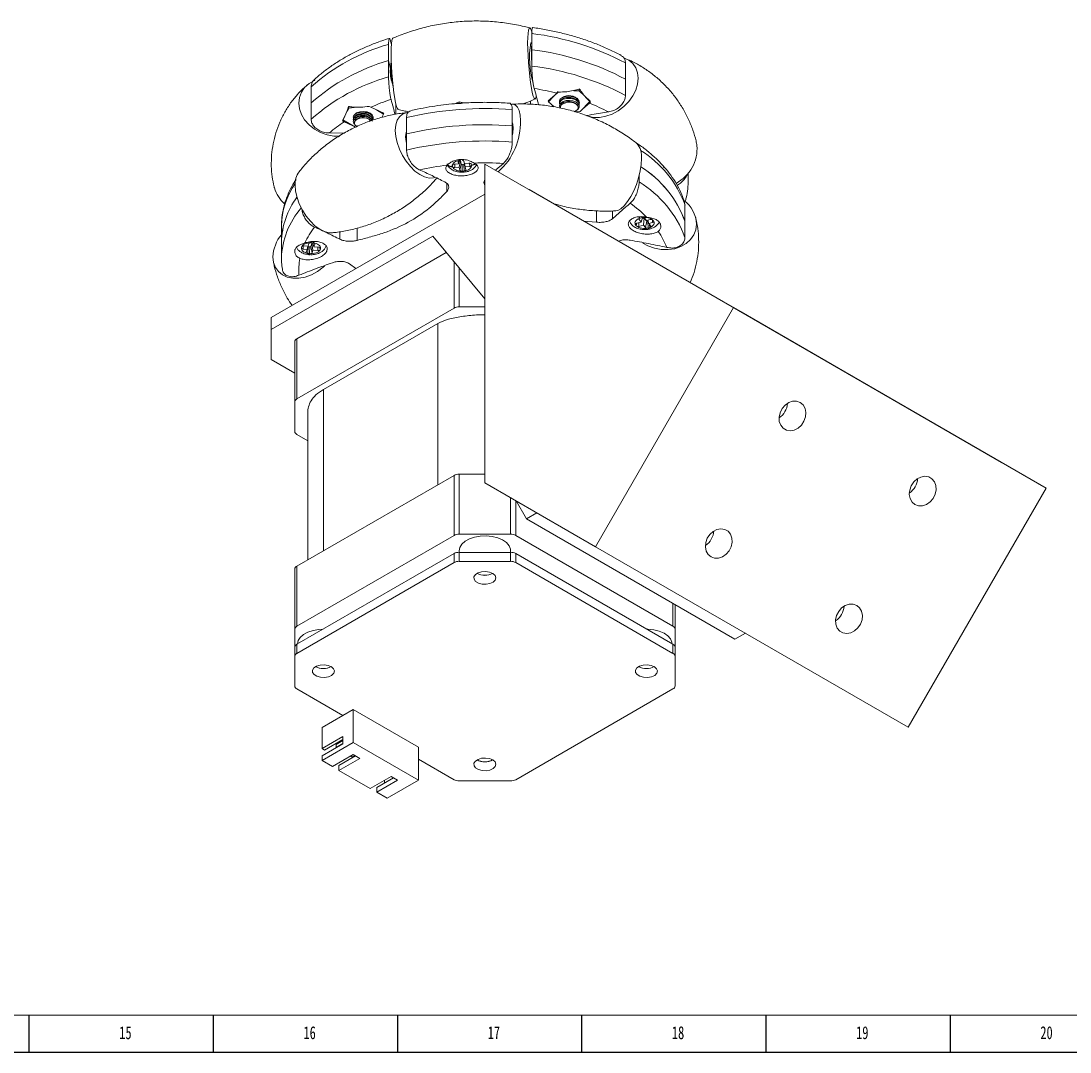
# Model space of a CAD drawing. Header units: millimetres. Extents: x 0 to 1189, y 0 to 841.
# Drawn here: x 699.7 to 984.5, y 0 to 279.9 of the extents above; entities that cross this region are included whole.
import ezdxf

# ---------------------------------------------------------------- set-up
doc = ezdxf.new("R2010")
doc.units = ezdxf.units.MM
doc.layers.add('10', color=7, linetype='Continuous')
doc.layers.add('5', color=7, linetype='Continuous')
doc.styles.add('SLDTEXTSTYLE5', font='TXT', dxfattribs={"width": 0.7})

msp = doc.modelspace()

# ---------------------------------------------------------------- linework, layer by layer
at = {"color": 7, "linetype": 'Continuous', "lineweight": 15}
for p, q in [((838.38, 276.48), (838.38, 272.07)), ((799.51, 269.13), (799.51, 273.54)), ((800.26, 273.37), (800.17, 273.87)), ((838.38, 273.96), (838.1, 273.94)), ((838.38, 272.07), (838.38, 267.66)), ((799.51, 269.13), (799.51, 264.72)), ((800.02, 266.9), (799.51, 269.13)), ((863.81, 264.08), (863.81, 268.49)), ((778.5, 262.05), (778.5, 257.64)), ((863.81, 264.08), (863.81, 259.67)), ((845.27, 260.3), (842.81, 258.24)), ((842.92, 257.97), (845.52, 260.73)), ((845.57, 260.57), (845.27, 260.3)), ((849.83, 260.9), (851.28, 260.92)), ((851.28, 260.92), (851.28, 261.29)), ((851.28, 260.92), (854.24, 258.14)), ((778.5, 257.64), (778.5, 253.23)), ((788.74, 256.2), (788.74, 256.56)), ((788.74, 256.2), (790.15, 256.39)), ((794.7, 256.48), (794.27, 256.7)), ((798.24, 254.88), (794.7, 256.48)), ((818.68, 257.9), (817.66, 257.44)), ((818.24, 257.49), (818.67, 257.52)), ((818.67, 257.52), (819.2, 257.51)), ((818.68, 257.9), (818.68, 257.52)), ((819.85, 257.62), (818.68, 257.9)), ((842.81, 258.24), (842.92, 258.14)), ((842.92, 257.97), (842.92, 258.34)), ((844.41, 256.57), (842.92, 257.97)), ((846.18, 256.75), (846.18, 256.42)), ((850.67, 258.9), (850.84, 258.62)), ((854.24, 258.14), (851.53, 255.27)), ((852.27, 256.05), (854.05, 257.54)), ((854.05, 257.54), (854.35, 257.81)), ((787.13, 253.07), (787.72, 254.23)), ((788.32, 255.4), (788.74, 256.2)), ((795.03, 254.12), (795.03, 254.41)), ((796.19, 255.77), (798.13, 254.59)), ((798.13, 254.59), (797.67, 253.68)), ((798.13, 254.59), (798.13, 254.93)), ((798.13, 254.68), (798.24, 254.88)), ((804.38, 249.24), (804.38, 253.65)), ((833.08, 251.41), (833.08, 255.82)), ((851.53, 255.27), (850.05, 255.25)), ((850.95, 255.82), (850.69, 255.76)), ((787.01, 252.73), (787.44, 252.51)), ((790.49, 251.02), (787.13, 253.07)), ((787.44, 252.51), (789.78, 251.45)), ((790.23, 252.41), (790.23, 252.2)), ((794.59, 253.41), (794.37, 253.15)), ((794.37, 253.15), (794.8, 252.79)), ((833.08, 247), (833.08, 251.41)), ((783.46, 249.48), (787.51, 249.45)), ((804.38, 249.24), (804.38, 244.83)), ((866.72, 246.69), (866.96, 246.59)), ((818.5, 241.09), (818.77, 242.07)), ((818.84, 242.08), (818.64, 242.04)), ((818.71, 240.17), (819.01, 242.04)), ((819.01, 242.04), (818.75, 242.02)), ((819.24, 241.04), (819.01, 242.04)), ((816.79, 240.63), (816.85, 240.38)), ((816.85, 240.38), (816.85, 240.36)), ((818.5, 241.09), (817.27, 241)), ((817.48, 240.08), (818.71, 240.17)), ((818.36, 241.72), (818.5, 241.09)), ((818.71, 240.17), (818.89, 239.38)), ((818.89, 239.38), (819.24, 241.04)), ((819.47, 240.94), (819.94, 240.98)), ((819.47, 240.94), (819.51, 239.11)), ((820.09, 241.21), (819.94, 241.84)), ((819.99, 239.14), (819.94, 240.98)), ((821.32, 241.3), (820.09, 241.21)), ((820.29, 240.29), (820.09, 241.21)), ((820.29, 240.29), (821.52, 240.39)), ((820.47, 239.5), (820.29, 240.29)), ((822, 240.77), (821.94, 241.02)), ((825.64, 241.05), (893.12, 202.09)), ((825.64, 154.5), (825.64, 241.05)), ((910.5, 192.07), (825.64, 241.05)), ((830.67, 241.22), (828.6, 239.46)), ((874.09, 240.49), (874.09, 240.13)), ((819.3, 239.11), (819.51, 239.11)), ((819.51, 239.11), (819.99, 239.14)), ((819.99, 239.14), (820.19, 239.18)), ((903.42, 196.15), (832.71, 236.97)), ((867.52, 237.99), (867.52, 236.18)), ((880.84, 236.65), (880.84, 238.61)), ((908.42, 193.26), (837.71, 234.09)), ((837.71, 234.09), (895.19, 200.89)), ((825.64, 232.89), (767.66, 199.42)), ((879.96, 229.91), (879.8, 230.73)), ((879.96, 225.5), (879.96, 229.91)), ((852.46, 225.57), (855.97, 225.24)), ((868.04, 225.3), (866.8, 224.96)), ((867.51, 225.95), (868.04, 225.3)), ((867.8, 226.38), (867.77, 226.38)), ((868.21, 226.5), (867.8, 226.38)), ((868.04, 225.3), (868.42, 226.52)), ((868.9, 226.37), (868.32, 226.21)), ((868.73, 224.47), (868.9, 226.37)), ((869.58, 225.54), (868.9, 226.37)), ((869.49, 225.7), (868.95, 226.34)), ((869.26, 223.82), (869.58, 225.54)), ((870.48, 225.97), (869.49, 225.7)), ((869.86, 225.48), (870, 225.52)), ((870.01, 223.67), (869.86, 225.48)), ((870.17, 224.86), (869.92, 225.81)), ((870.17, 224.86), (871.17, 225.14)), ((871.23, 225.82), (871.1, 225.92)), ((871.44, 225.57), (871.23, 225.82)), ((871.49, 225.45), (871.44, 225.57)), ((879.96, 221.09), (879.96, 225.5)), ((770.44, 224.24), (770.44, 219.83)), ((866.48, 224.65), (866.53, 224.53)), ((866.53, 224.53), (866.74, 224.28)), ((866.74, 224.28), (866.86, 224.18)), ((867.48, 224.12), (868.73, 224.47)), ((868.73, 224.47), (869.26, 223.82)), ((870.04, 223.67), (870.44, 223.79)), ((870.71, 224.22), (870.17, 224.86)), ((870.28, 223.39), (870.39, 223.42)), ((870.39, 223.42), (870.43, 223.43)), ((811.5, 221.46), (767.66, 196.15)), ((770.44, 219.83), (770.44, 215.42)), ((777.9, 219.46), (777.68, 218.76)), ((778.68, 219.55), (778.38, 218.65)), ((779, 219.68), (778.56, 219.72)), ((778.99, 219.52), (778.68, 219.55)), ((778.96, 217.68), (778.68, 219.55)), ((779.25, 218.59), (778.95, 219.68)), ((779.25, 218.59), (779.48, 219.3)), ((825.64, 204.5), (811.5, 221.46)), ((774.61, 193.63), (815.18, 217.05)), ((775.94, 218.62), (775.85, 218.35)), ((775.85, 218.35), (775.85, 218.22)), ((776.02, 218.73), (775.94, 218.62)), ((776.3, 217.97), (777.38, 217.85)), ((777.68, 218.76), (776.59, 218.88)), ((777.38, 217.85), (777.16, 217.15)), ((777.38, 217.85), (777.59, 218.77)), ((777.61, 216.77), (777.67, 218.61)), ((777.61, 216.77), (778.05, 216.72)), ((777.67, 218.61), (778.14, 218.55)), ((777.9, 216.44), (777.94, 216.43)), ((777.94, 216.43), (778.06, 216.43)), ((778.05, 216.72), (778.08, 216.72)), ((778.07, 216.45), (778.45, 216.41)), ((778.08, 216.72), (778.14, 218.55)), ((778.38, 218.65), (778.73, 216.98)), ((778.73, 216.98), (778.96, 217.68)), ((778.96, 217.68), (780.31, 217.54)), ((780.61, 218.45), (779.25, 218.59)), ((780.89, 217.68), (780.97, 217.8)), ((780.97, 217.8), (781.06, 218.07)), ((781.06, 218.07), (781.05, 218.19)), ((790.59, 212.66), (788.94, 213.92)), ((818.69, 202.27), (825.64, 202.27)), ((767.66, 199.42), (767.66, 196.15)), ((774.61, 177.3), (817.28, 201.93)), ((893.12, 202.09), (855.64, 137.18)), ((977.97, 153.1), (893.12, 202.09)), ((965.9, 160.07), (895.19, 200.89)), ((781.8, 179.82), (812.92, 197.78)), ((767.66, 196.15), (767.66, 187.99)), ((774.61, 193.63), (774.61, 177.3)), ((774.02, 176.48), (774.02, 192.82)), ((908.42, 193.26), (965.9, 160.07)), ((908.42, 193.26), (908.42, 193.25)), ((910.5, 192.07), (977.97, 153.1)), ((767.66, 187.99), (774.02, 184.31)), ((774.02, 168.46), (774.02, 176.48)), ((777.6, 173.44), (777.6, 133.63)), ((777.6, 165.92), (774.61, 167.64)), ((818.69, 156.87), (818.69, 140.54)), ((818.69, 156.87), (825.64, 156.87)), ((774.61, 131.9), (817.28, 156.53)), ((817.28, 140.2), (817.28, 156.53)), ((855.64, 137.18), (825.64, 154.5)), ((977.97, 153.1), (940.5, 88.19)), ((836.96, 144.7), (834.13, 149.6)), ((839.78, 146.34), (836.96, 144.7)), ((836.96, 144.7), (893.53, 112.05)), ((774.61, 115.57), (817.28, 140.2)), ((818.69, 140.54), (832.59, 140.54)), ((834.01, 140.2), (876.68, 115.57)), ((940.5, 88.19), (855.64, 137.18)), ((817.28, 135.3), (774.61, 110.67)), ((817.28, 132.85), (817.28, 135.3)), ((818.64, 136.05), (818.64, 135.64)), ((818.69, 133.19), (818.69, 135.64)), ((832.59, 135.64), (818.69, 135.64)), ((832.59, 133.19), (832.59, 135.64)), ((832.64, 135.64), (832.64, 136.05)), ((834.01, 132.85), (834.01, 135.3)), ((876.68, 110.67), (834.01, 135.3)), ((774.02, 114.75), (774.02, 131.09)), ((817.28, 132.85), (774.61, 108.22)), ((774.61, 131.9), (774.61, 115.57)), ((832.59, 133.19), (818.69, 133.19)), ((876.68, 108.22), (834.01, 132.85)), ((877.26, 121.44), (877.26, 114.75)), ((774.02, 109.86), (774.02, 114.75)), ((877.26, 114.75), (877.26, 109.86)), ((893.53, 112.05), (896.35, 113.68)), ((774.02, 107.41), (774.02, 109.86)), ((774.61, 108.22), (774.61, 110.67)), ((876.68, 108.22), (876.68, 110.67)), ((877.26, 107.41), (877.26, 109.86)), ((774.02, 107.41), (774.02, 99.38)), ((877.26, 99.38), (877.26, 107.41)), ((774.61, 98.57), (787.11, 91.35)), ((834.01, 73.93), (876.68, 98.57)), ((781.45, 88.09), (787.11, 91.35)), ((789.93, 92.98), (787.11, 91.35)), ((789.93, 92.98), (807.61, 82.78)), ((789.93, 84), (789.93, 92.98)), ((781.45, 82.37), (781.45, 88.09)), ((781.45, 82.37), (787.11, 85.64)), ((787.11, 83.68), (787.11, 85.64)), ((789.93, 84), (781.45, 79.1)), ((781.45, 80.41), (787.11, 83.68)), ((782.16, 81.96), (787.11, 84.82)), ((785.24, 83.45), (787.11, 84.53)), ((785.24, 82.63), (787.11, 83.71)), ((785.24, 82.63), (785.24, 83.45)), ((785.27, 82.62), (785.24, 82.63)), ((786.65, 84.27), (786.4, 84.41)), ((807.61, 73.8), (789.93, 84)), ((807.61, 82.78), (807.61, 73.8)), ((781.45, 82.37), (782.16, 81.96)), ((781.45, 79.1), (781.45, 80.41)), ((784.28, 77.47), (789.93, 80.74)), ((786.05, 77.76), (790.57, 80.37)), ((789.65, 80.08), (789.23, 80.33)), ((789.65, 80.08), (790.36, 80.49)), ((791.7, 79.72), (789.93, 80.74)), ((784.28, 77.47), (781.45, 79.1)), ((786.05, 76.45), (791.7, 79.72)), ((786.05, 76.45), (786.05, 77.76)), ((807.61, 79.51), (817.28, 73.93)), ((794.53, 71.55), (786.05, 76.45)), ((794.53, 71.55), (800.19, 74.82)), ((796.3, 71.84), (800.82, 74.45)), ((801.95, 73.8), (800.19, 74.82)), ((796.3, 70.53), (801.95, 73.8)), ((796.3, 71.84), (796.3, 70.53)), ((798.42, 73.06), (798.42, 73.8)), ((807.61, 73.8), (799.13, 68.9)), ((818.69, 73.59), (832.59, 73.59)), ((799.13, 68.9), (796.3, 70.53))]:
    msp.add_line(p, q, dxfattribs=at)
at = {"color": 8, "linetype": 'Continuous', "lineweight": 15}
for p, q in [((801.47, 257.46), (801.47, 254.54)), ((838.02, 258.17), (838.02, 257.28)), ((804.79, 255.29), (804.79, 255.02)), ((816.79, 240.63), (816.82, 240.77)), ((816.85, 240.36), (816.97, 240.92)), ((817.46, 241.01), (817.48, 240.08)), ((818.39, 241.88), (818.36, 241.72)), ((821.52, 240.39), (821.5, 241.3)), ((815.33, 233.63), (815.33, 235.79)), ((855.97, 225.24), (855.97, 228.35)), ((860.3, 226.21), (860.3, 228.31)), ((866.74, 224.28), (866.87, 224.98)), ((867.4, 225.12), (867.48, 224.12)), ((867.57, 226.28), (867.51, 225.95)), ((867.58, 226.71), (867.8, 226.38)), ((871.17, 225.14), (871.11, 225.91)), ((786.31, 220.62), (786.31, 222.67)), ((791.01, 220.33), (791.01, 223.67)), ((866.59, 224.86), (866.53, 224.53)), ((870.37, 224.62), (870.44, 223.79)), ((779, 219.68), (779.1, 220.03)), ((779.48, 219.3), (779.44, 219.49)), ((776.33, 218.87), (776.3, 217.97)), ((780.31, 217.54), (780.35, 218.47)), ((780.85, 218.38), (780.97, 217.8)), ((781.06, 218.07), (781.02, 218.26)), ((817.28, 201.93), (817.28, 214.53)), ((818.69, 212.83), (818.69, 202.27)), ((812.92, 197.78), (812.92, 154.01)), ((781.8, 179.82), (781.8, 136.05)), ((832.59, 140.54), (832.59, 150.49)), ((834.01, 149.67), (834.01, 140.2)), ((876.68, 115.57), (876.68, 121.77))]:
    msp.add_line(p, q, dxfattribs=at)
at = {"color": 7, "linetype": 'Continuous', "lineweight": 15, "flags": 128}
for points in [[(839.59, 259.45), (839.57, 259.33), (839.41, 258.82), (839.22, 258.68), (839, 258.91), (838.76, 259.5), (838.52, 260.43), (838.27, 261.67), (838.04, 263.16), (837.82, 264.85), (837.63, 266.68), (837.47, 268.57), (837.36, 270.45), (837.28, 272.25), (837.26, 273.91), (837.28, 275.35), (837.36, 276.52), (837.47, 277.37), (837.63, 277.88), (837.82, 278.03), (838.04, 277.8), (838.27, 277.21), (838.45, 276.54)], [(800.67, 275.22), (800.54, 275.08), (800.39, 274.57), (800.27, 273.71), (800.2, 272.54), (800.18, 271.11), (800.2, 269.45), (800.27, 267.65), (800.39, 265.77), (800.54, 263.88), (800.73, 262.05), (800.95, 260.36), (801.19, 258.86), (801.43, 257.63), (801.68, 256.7), (801.92, 256.11), (802.13, 255.88)], [(863.76, 269.7), (864.7, 269.23), (865.79, 268.32), (866.6, 267.18), (867.1, 265.83), (867.27, 264.33), (867.1, 262.74), (866.6, 261.11), (865.79, 259.52), (864.7, 258.02), (863.37, 256.67), (861.86, 255.52), (860.22, 254.62), (858.51, 254), (856.8, 253.68), (855.15, 253.68), (853.64, 254), (853.33, 254.11)], [(786.28, 248.58), (784.66, 248.64), (782.8, 248.99), (781.01, 249.64), (779.36, 250.55), (777.92, 251.69), (776.73, 253.02), (775.85, 254.48), (775.31, 256.02), (775.12, 257.59), (775.31, 259.12), (775.85, 260.54), (776.73, 261.82), (777.92, 262.89), (779.36, 263.72), (779.51, 263.79)], [(833, 257.29), (833.22, 257.29), (833.92, 257.05), (834.5, 256.46), (834.92, 255.55), (835.19, 254.34), (835.28, 252.89)], [(846.2, 256.22), (846.13, 256.28), (845.89, 256.75), (845.96, 257.24), (846.32, 257.69), (846.94, 258.05), (847.74, 258.26), (848.63, 258.31), (849.52, 258.18), (850.31, 257.89), (850.9, 257.46), (851.23, 256.94), (851.25, 256.38), (850.95, 255.82), (850.95, 255.82)], [(846.18, 256.42), (846.19, 256.57), (846.47, 257.08), (847.07, 257.5), (847.9, 257.75), (848.83, 257.8), (849.73, 257.64), (850.45, 257.29), (850.88, 256.81), (850.97, 256.28), (850.69, 255.76), (850.69, 255.76)], [(790.93, 251.22), (790.89, 251.24), (790.39, 251.7), (790.23, 252.23), (790.44, 252.76), (790.98, 253.2), (791.77, 253.49), (792.69, 253.58), (793.61, 253.46), (794.37, 253.15), (794.37, 253.15)], [(795.23, 253.83), (795.06, 254.37), (794.52, 254.86), (793.69, 255.2), (792.7, 255.33), (791.7, 255.23), (790.84, 254.92), (790.31, 254.5)], [(801.31, 250.19), (801.44, 251.65), (801.82, 252.91), (802.43, 253.9), (803.26, 254.6), (804.27, 254.97), (804.56, 255.01)], [(850.69, 255.76), (850.09, 255.34), (849.92, 255.27)], [(833.08, 252.43), (833.23, 251.9), (833.32, 250.81)], [(833.32, 250.81), (833.23, 249.53), (833.08, 248.7)], [(812.1, 237.38), (811.69, 237.27), (810.54, 237.25), (809.28, 237.56), (807.98, 238.2), (806.68, 239.14), (805.43, 240.36), (804.27, 241.79), (803.26, 243.39), (802.43, 245.1), (801.82, 246.85), (801.44, 248.56), (801.31, 250.19)], [(804.13, 248.47), (804.26, 249.57), (804.38, 249.93)], [(804.38, 246.7), (804.26, 247.2), (804.13, 248.47)], [(818.64, 242.04), (818.57, 242.02), (818.51, 241.99), (818.45, 241.95), (818.41, 241.91), (818.38, 241.86), (818.36, 241.82), (818.35, 241.77), (818.36, 241.72)], [(861.14, 228.33), (861.72, 228.45), (862.59, 228.92), (863.49, 229.73), (864.4, 230.84), (865.27, 232.22), (866.07, 233.8), (866.77, 235.53), (867.35, 237.34), (867.78, 239.17), (868.04, 240.93), (868.13, 242.57)], [(820.19, 239.18), (820.26, 239.21), (820.32, 239.24), (820.38, 239.28), (820.42, 239.32), (820.45, 239.36), (820.47, 239.41), (820.48, 239.46), (820.47, 239.5)], [(822.01, 240.7), (822, 240.64), (821.97, 240.59), (821.93, 240.54), (821.87, 240.49), (821.79, 240.45), (821.71, 240.42), (821.62, 240.4), (821.52, 240.39)], [(822.01, 240.75), (822, 240.76), (822, 240.77)], [(774.16, 235.34), (774.29, 233.71), (774.67, 232), (775.28, 230.25), (776.11, 228.54), (777.13, 226.94), (778.28, 225.51), (779.53, 224.29), (780.83, 223.35), (782.14, 222.71), (783.39, 222.4), (784.26, 222.38)], [(867.7, 226.35), (867.62, 226.31), (867.56, 226.27), (867.51, 226.22), (867.47, 226.17), (867.46, 226.11), (867.46, 226.06), (867.47, 226), (867.51, 225.95)], [(883.08, 224.76), (882.9, 223.23), (882.35, 221.8), (881.47, 220.53), (880.29, 219.46), (878.84, 218.63), (877.19, 218.07), (875.4, 217.81), (873.54, 217.86), (871.68, 218.21), (869.89, 218.86), (868.49, 219.6)], [(870.01, 223.67), (870.02, 223.67), (870.04, 223.67)], [(779.11, 219.66), (779.2, 219.64), (779.29, 219.6), (779.36, 219.56), (779.41, 219.52), (779.45, 219.46), (779.48, 219.41), (779.49, 219.35), (779.48, 219.3)], [(782.13, 213.36), (781.74, 213.01), (780.23, 211.86), (778.59, 210.96), (776.88, 210.34), (775.17, 210.02), (773.52, 210.02), (772.01, 210.33), (770.68, 210.96), (769.59, 211.86), (768.78, 213), (768.28, 214.35), (768.12, 215.85)], [(911.23, 176.3), (910.26, 176.65), (909.19, 176.64), (908.12, 176.27), (907.13, 175.59), (906.33, 174.65), (905.77, 173.53), (905.51, 172.33), (905.57, 171.17), (905.95, 170.13), (906.61, 169.32), (907.5, 168.81), (908.53, 168.64), (909.61, 168.83), (910.65, 169.36), (911.56, 170.19), (912.25, 171.23), (912.66, 172.4), (912.76, 173.59), (912.54, 174.71), (912.01, 175.64), (911.23, 176.3)], [(942.39, 148.62), (943.35, 148.27), (944.42, 148.28), (945.5, 148.65), (946.48, 149.33), (947.29, 150.27), (947.85, 151.39), (948.11, 152.59), (948.04, 153.76), (947.67, 154.79), (947, 155.6), (946.12, 156.11), (945.09, 156.28), (944, 156.09), (942.96, 155.56), (942.06, 154.74), (941.37, 153.69), (940.95, 152.52), (940.85, 151.33), (941.08, 150.22), (941.6, 149.29), (942.39, 148.62)], [(818.64, 136.05), (818.83, 136.97), (819.38, 137.86), (820.27, 138.64), (821.45, 139.29), (822.86, 139.76), (824.41, 140.03), (826.04, 140.09), (827.64, 139.92), (829.13, 139.56), (830.44, 139), (831.48, 138.28), (832.22, 137.44), (832.59, 136.53), (832.64, 136.05)], [(887.03, 134.39), (888, 134.04), (889.07, 134.05), (890.14, 134.42), (891.13, 135.1), (891.93, 136.04), (892.49, 137.16), (892.75, 138.36), (892.69, 139.53), (892.31, 140.56), (891.65, 141.37), (890.76, 141.88), (889.73, 142.05), (888.65, 141.86), (887.61, 141.33), (886.7, 140.51), (886.01, 139.46), (885.6, 138.29), (885.5, 137.1), (885.72, 135.99), (886.25, 135.05), (887.03, 134.39)], [(827.82, 129.89), (826.93, 130.27), (825.86, 130.43), (824.77, 130.36), (823.79, 130.06), (823.06, 129.59), (822.68, 128.99), (822.71, 128.35), (823.12, 127.76), (823.88, 127.3), (824.88, 127.03), (825.98, 126.98), (827.03, 127.17), (827.9, 127.56), (828.46, 128.11), (828.64, 128.74), (828.42, 129.36), (827.82, 129.89)], [(926.59, 121.25), (925.62, 121.6), (924.55, 121.59), (923.47, 121.22), (922.49, 120.54), (921.68, 119.6), (921.12, 118.48), (920.86, 117.28), (920.93, 116.11), (921.3, 115.08), (921.97, 114.27), (922.85, 113.76), (923.88, 113.59), (924.97, 113.78), (926.01, 114.31), (926.91, 115.13), (927.6, 116.18), (928.02, 117.35), (928.12, 118.54), (927.89, 119.65), (927.37, 120.59), (926.59, 121.25)], [(774.8, 110.74), (774.99, 111.67), (775.54, 112.55), (776.43, 113.33), (777.61, 113.98), (779.02, 114.45), (780.57, 114.72), (781.73, 114.78)], [(869.55, 114.78), (869.88, 114.78), (871.48, 114.62), (872.97, 114.25), (874.28, 113.69), (875.32, 112.97), (876.06, 112.13), (876.43, 111.22), (876.48, 110.74)], [(783.98, 104.58), (783.09, 104.96), (782.02, 105.12), (780.93, 105.05), (779.95, 104.76), (779.22, 104.28), (778.84, 103.68), (778.86, 103.04), (779.28, 102.45), (780.04, 101.99), (781.04, 101.72), (782.14, 101.67), (783.19, 101.86), (784.06, 102.25), (784.62, 102.8), (784.8, 103.43), (784.58, 104.05), (783.98, 104.58)], [(871.66, 104.58), (870.77, 104.96), (869.7, 105.12), (868.61, 105.05), (867.63, 104.76), (866.9, 104.28), (866.52, 103.68), (866.55, 103.04), (866.96, 102.45), (867.72, 101.99), (868.72, 101.72), (869.82, 101.67), (870.87, 101.86), (871.74, 102.25), (872.3, 102.8), (872.48, 103.43), (872.26, 104.05), (871.66, 104.58)], [(827.82, 79.28), (826.93, 79.65), (825.86, 79.81), (824.77, 79.74), (823.79, 79.45), (823.06, 78.97), (822.68, 78.37), (822.71, 77.73), (823.12, 77.15), (823.88, 76.68), (824.88, 76.41), (825.98, 76.36), (827.03, 76.55), (827.9, 76.94), (828.46, 77.49), (828.64, 78.12), (828.42, 78.74), (827.82, 79.28)]]:
    msp.add_lwpolyline(points, dxfattribs=at)
at = {"color": 8, "linetype": 'Continuous', "lineweight": 15, "flags": 128}
for points in [[(880.84, 236.71), (880.84, 237.13), (880.75, 238.5)], [(867.44, 226.69), (867.54, 226.53), (867.7, 226.35)], [(867.54, 226.7), (867.63, 226.56), (867.77, 226.38)], [(870.31, 223.4), (870.25, 223.39), (870.15, 223.42), (870.04, 223.51), (869.93, 223.65)], [(870.41, 223.43), (870.36, 223.42), (870.25, 223.44), (870.13, 223.53), (870.01, 223.67)], [(779.14, 220.02), (779.1, 219.87), (779.03, 219.67)], [(779.25, 220.02), (779.19, 219.86), (779.11, 219.66)], [(777.94, 216.43), (777.95, 216.43), (777.99, 216.47), (778.03, 216.57), (778.08, 216.72)], [(778.05, 216.43), (778.07, 216.43), (778.1, 216.46), (778.13, 216.56), (778.17, 216.72)]]:
    msp.add_lwpolyline(points, dxfattribs=at)
at = {"color": 7, "linetype": 'Continuous', "lineweight": 15}
for centre, radius, start, end in [((829.38, 203.33), 73.7, 62.1486, 82.9839), ((814.11, 221.9), 53.66, 105.7811, 131.5732), ((862.57, 269.9), 24.8, 170.6391, 196.1146), ((864.16, 271.18), 25.88, 175.0008, 184.9992), ((829.38, 198.92), 73.7, 62.1486, 82.9839), ((814.11, 217.49), 53.66, 105.7811, 131.5732), ((801.46, 267.26), 1.48, 151.5047, 193.8927), ((823.5, 267.22), 23.35, 175.8278, 192.8122), ((845.09, 268.85), 44.88, 179.9132, 188.7267), ((829.38, 194.51), 73.7, 62.1486, 82.9839), ((809.33, 266.12), 9.35, 175.2238, 199.6641), ((814.11, 213.08), 53.66, 105.7811, 131.5732), ((826.82, 184.3), 78.21, 76.3542, 81.0109), ((848.5, 256.35), 3.28, 36.1036, 125.7332), ((819.76, 200.29), 61.53, 108.5653, 114.0301), ((833.46, 204.9), 56.52, 62.8556, 68.6387), ((825.63, 163.38), 92.74, 85.3916, 103.2484), ((808.6, 220.65), 38.25, 123.5821, 131.0863), ((825.63, 158.97), 92.74, 85.3916, 103.2484), ((817.59, 252.24), 17.7, 311.3499, 2.1063), ((825.63, 154.56), 92.74, 85.3916, 103.2484), ((862.98, 243.23), 5.19, 352.6831, 41.1315), ((872.49, 245.29), 10.76, 297.8925, 4.3424), ((819.52, 241.65), 0.465, 24.6327, 89.014), ((824.93, 160.6), 80.72, 96.7565, 102.2142), ((817.28, 240.36), 0.633, 90.9419, 134.2391), ((817.06, 240.41), 0.212, 192.977, 207.3053), ((817.37, 240.71), 0.642, 218.9124, 279.9191), ((819.31, 239.58), 0.465, 204.6341, 269.0164), ((819.42, 241.15), 0.214, 209.6299, 282.5176), ((819.96, 241.15), 0.178, 264.4521, 334.4948), ((821.4, 240.49), 0.812, 59.3327, 95.8401), ((821.82, 240.71), 0.189, 357.3748, 12.8527), ((825.64, 154.01), 87.35, 86.7002, 91.8779), ((852.27, 215.3), 29.51, 20.2296, 57.8987), ((852.28, 215.3), 29.5, 20.2282, 57.8805), ((779.9, 235.64), 5.75, 144.8897, 183.023), ((777.21, 237.12), 9.06, 196.308, 229.2021), ((852.09, 210.79), 29.71, 20.2928, 58.7231), ((791.76, 219.31), 21.33, 143.342, 178.5903), ((791.29, 219.47), 20.85, 142.9207, 179.0117), ((874.59, 224.38), 8.5, 2.544, 53.2539), ((844.69, 201.94), 35.03, 44.8285, 54.3548), ((866.83, 224.61), 0.353, 95.205, 173.5158), ((867.97, 225.66), 0.738, 105.2857, 111.5163), ((868.51, 225.9), 0.627, 45.2963, 88.8665), ((869.77, 225.75), 0.285, 228.7644, 288.0722), ((870.72, 225.12), 0.886, 64.4896, 105.5749), ((871.14, 225.49), 0.353, 275.2067, 353.5092), ((797.35, 210.15), 22.64, 142.4809, 155.2303), ((867.25, 224.98), 0.886, 244.4894, 285.5749), ((869.76, 224.37), 0.743, 228.0632, 283.0516), ((869.79, 224.48), 0.848, 279.6264, 285.3081), ((870.55, 224.08), 0.213, 308.7419, 41.3271), ((855.15, 210.83), 21.25, 20.9129, 34.2122), ((778.04, 215.47), 9.93, 139.9064, 177.8052), ((778.3, 219.27), 0.438, 97.7143, 153.504), ((778.93, 218.77), 0.904, 78.4591, 83.9007), ((776.3, 218.48), 0.512, 210.2957, 270.4643), ((776.48, 218.12), 0.769, 81.4196, 126.689), ((777.41, 217.1), 0.257, 168.5887, 249.5178), ((777.7, 218.89), 0.282, 242.0937, 264.7484), ((778.18, 217.67), 0.957, 263.8795, 269.1195), ((778.19, 218.78), 0.227, 256.713, 326.5034), ((778.25, 217.28), 0.571, 261.8607, 328.177), ((780.43, 218.3), 0.769, 261.4185, 306.6928), ((780.61, 217.93), 0.512, 30.2952, 90.4649), ((792.08, 212.21), 16.95, 169.0488, 184.5174), ((818.64, 199.39), 2.89, 88.8559, 118.0402), ((775.03, 192.72), 1.01, 114.3749, 174.3052), ((775.03, 176.39), 1.01, 114.3749, 174.3052), ((902.81, 176.31), 4.96, 302.7778, 357.2113), ((775.03, 168.56), 1.01, 185.6944, 245.6257), ((818.64, 153.99), 2.89, 88.8559, 118.0402), ((938.17, 155.9), 4.95, 302.7439, 357.2452), ((818.64, 137.66), 2.89, 88.8559, 118.0402), ((832.65, 137.66), 2.89, 61.9598, 91.1441), ((882.82, 141.67), 4.95, 302.7441, 357.2453), ((818.64, 132.76), 2.89, 88.8559, 118.0402), ((832.65, 132.76), 2.89, 61.9598, 91.1441), ((775.03, 130.99), 1.01, 114.3749, 174.3052), ((818.64, 130.31), 2.89, 88.8559, 118.0402), ((832.65, 130.31), 2.89, 61.9598, 91.1441), ((825.64, 133.93), 4.53, 242.0846, 297.9154), ((825.64, 133.81), 4.42, 241.3416, 298.6584), ((918.17, 121.26), 4.96, 302.7777, 357.2117), ((775.03, 114.65), 1.01, 114.3749, 174.3052), ((876.26, 114.65), 1.01, 5.6948, 65.6252), ((775.03, 109.76), 1.01, 114.3749, 174.3052), ((775.03, 107.31), 1.01, 114.3749, 174.3052), ((876.26, 109.76), 1.01, 5.6948, 65.6252), ((876.26, 107.31), 1.01, 5.6948, 65.6252), ((781.8, 108.62), 4.53, 242.0846, 297.9154), ((781.8, 108.5), 4.42, 241.3411, 298.6588), ((869.48, 108.62), 4.53, 242.0846, 297.9154), ((869.48, 108.5), 4.42, 241.3412, 298.6588), ((775.03, 99.48), 1.01, 185.6944, 245.6257), ((876.26, 99.48), 1.01, 294.3747, 354.3052), ((825.64, 83.31), 4.53, 242.0846, 297.9154), ((825.64, 83.19), 4.42, 241.3408, 298.6592), ((818.64, 76.48), 2.89, 241.9596, 271.1443), ((832.65, 76.48), 2.89, 268.8559, 298.0401)]:
    msp.add_arc(centre, radius, start, end, dxfattribs=at)
at = {"color": 8, "linetype": 'Continuous', "lineweight": 15}
for centre, radius, start, end in [((852.26, 219.7), 29.53, 20.2355, 57.9761), ((816.62, 241.73), 1.44, 219.197, 280.1031), ((816.63, 241.84), 1.5, 222.172, 278.4814), ((821.92, 242.63), 1.88, 272.6862, 307.8492), ((821.97, 242.55), 1.85, 271.3622, 308.7422), ((791.09, 223.92), 20.65, 145.0261, 179.095), ((792.25, 214.78), 21.82, 138.9151, 178.2563)]:
    msp.add_arc(centre, radius, start, end, dxfattribs=at)
at = {"color": 7, "linetype": 'Continuous', "lineweight": 15}
for points, knots in [([(837.87, 278), (837.36, 278.13), (835.44, 278.63), (832.05, 279.27), (827.7, 279.77), (823.33, 279.93), (818.97, 279.77), (814.65, 279.27), (810.39, 278.46), (806.22, 277.32), (802.97, 276.19), (801.14, 275.41), (800.63, 275.19)], [0, 0, 0, 0, 0.041749, 0.156784, 0.271897, 0.386712, 0.501218, 0.615407, 0.729274, 0.842811, 0.956008, 1, 1, 1, 1]), ([(838.38, 276.48), (838.39, 276.8), (838.4, 277.45), (838.48, 278.02), (838.57, 278.08), (838.61, 278.1)], [0, 0, 0, 0, 0.3344639, 0.6686143, 1, 1, 1, 1]), ([(862.63, 270.52), (862.62, 270.53), (861.65, 271.09), (859.55, 272.09), (856.35, 273.5), (852.98, 274.74), (849.5, 275.83), (845.94, 276.76), (842.33, 277.51), (839.89, 277.95), (838.64, 278.1), (838.61, 278.11)], [0, 0, 0, 0, 0.001461, 0.146669, 0.291403, 0.435511, 0.578773, 0.720791, 0.860765, 0.996795, 1, 1, 1, 1]), ([(799.71, 275.15), (799.04, 274.94), (797.28, 274.38), (794.57, 273.34), (791.59, 272.04), (788.74, 270.6), (786.04, 269.04), (783.5, 267.35), (781.25, 265.64), (779.94, 264.45), (779.34, 263.9)], [0, 0, 0, 0, 0.082953, 0.214245, 0.346771, 0.48027, 0.614542, 0.74942, 0.884737, 1, 1, 1, 1]), ([(800.17, 273.87), (800.1, 274.2), (799.96, 274.85), (799.77, 275.25), (799.62, 275.11), (799.53, 274.51), (799.52, 273.85), (799.51, 273.54)], [0, 0, 0, 0, 0.215774, 0.431762, 0.640516, 0.834926, 1, 1, 1, 1]), ([(838.38, 267.66), (838.39, 267.28), (838.4, 266.54), (838.48, 265.22), (838.61, 263.91), (838.78, 262.7), (838.93, 261.94), (839.02, 261.63), (839.04, 261.55)], [0, 0, 0, 0, 0.176244, 0.352322, 0.53302, 0.724974, 0.929937, 1, 1, 1, 1]), ([(862.6, 270.46), (862.75, 270.4), (863.23, 270.19), (863.7, 269.49), (863.78, 268.81), (863.81, 268.49)], [0, 0, 0, 0, 0.195169, 0.630425, 1, 1, 1, 1]), ([(883.22, 246.06), (883.14, 246.48), (882.87, 247.87), (882.15, 250.26), (880.98, 253.18), (879.47, 256.05), (877.67, 258.8), (875.59, 261.37), (873.26, 263.72), (870.75, 265.81), (868.08, 267.59), (865.72, 268.88), (864.26, 269.48), (863.73, 269.7)], [0, 0, 0, 0, 0.041707, 0.138846, 0.237793, 0.33823, 0.439569, 0.541335, 0.643125, 0.744452, 0.844913, 0.944054, 1, 1, 1, 1]), ([(777.56, 262.6), (777.25, 262.35), (776.26, 261.53), (774.67, 259.89), (772.88, 257.64), (771.29, 255.12), (769.94, 252.4), (768.89, 249.51), (768.14, 246.53), (767.72, 243.51), (767.63, 240.51), (767.87, 237.62), (768.23, 235.64), (768.5, 234.66), (768.53, 234.55)], [0, 0, 0, 0, 0.0404, 0.131453, 0.224523, 0.319327, 0.415271, 0.511854, 0.608637, 0.705133, 0.800883, 0.895436, 0.988269, 1, 1, 1, 1]), ([(778.5, 262.05), (778.55, 262.39), (778.64, 263.06), (779.02, 263.7), (779.33, 263.91), (779.34, 263.91)], [0, 0, 0, 0, 0.495671, 0.990876, 1, 1, 1, 1]), ([(800.17, 258.61), (800.1, 258.89), (799.96, 259.43), (799.77, 260.75), (799.62, 262.21), (799.53, 263.62), (799.52, 264.37), (799.51, 264.72)], [0, 0, 0, 0, 0.2157745, 0.4317617, 0.6405165, 0.8349284, 1, 1, 1, 1]), ([(839.04, 261.55), (839.25, 260.77), (839.65, 259.35), (840.05, 257.82), (840.23, 257.13)], [0, 0, 0, 0, 0.547553, 1, 1, 1, 1]), ([(851.34, 261.42), (850.19, 261.12), (848.3, 260.63), (846.34, 260.59), (845.57, 260.57)], [0, 0, 0, 0, 0.608617, 1, 1, 1, 1]), ([(845.97, 257.76), (845.93, 257.84), (845.82, 258.08), (845.97, 258.5), (846.39, 258.94), (847.07, 259.27), (847.91, 259.46), (848.84, 259.47), (849.73, 259.3), (850.49, 258.97), (851.05, 258.51), (851.29, 257.97), (851.33, 257.58), (851.22, 257.4), (851.22, 257.4)], [0, 0, 0, 0, 0.047202, 0.142475, 0.237813, 0.333038, 0.428173, 0.52326, 0.618342, 0.713465, 0.808671, 0.903996, 0.999289, 1, 1, 1, 1]), ([(846.19, 257.9), (846.19, 257.91), (846.15, 258.07), (846.32, 258.38), (846.73, 258.76), (847.37, 259.03), (848.14, 259.16), (848.96, 259.13), (849.74, 258.95), (850.38, 258.63), (850.76, 258.3), (850.83, 258.09), (850.85, 258.04)], [0, 0, 0, 0, 0.0133173, 0.1321232, 0.2509291, 0.3697357, 0.4885429, 0.60735, 0.7261569, 0.8449635, 0.9637695, 1, 1, 1, 1]), ([(854.35, 257.81), (853.93, 258.23), (853.08, 259.06), (852.06, 260.31), (851.5, 261.18), (851.34, 261.42)], [0, 0, 0, 0, 0.412645, 0.833373, 1, 1, 1, 1]), ([(859.25, 255.2), (859.73, 255.3), (860.67, 255.51), (862.02, 256.34), (863.07, 257.43), (863.7, 258.6), (863.78, 259.34), (863.81, 259.67)], [0, 0, 0, 0, 0.2157746, 0.4317614, 0.6405166, 0.8349285, 1, 1, 1, 1]), ([(788.66, 256.69), (788.33, 255.77), (787.79, 254.26), (787.23, 253.16), (787.01, 252.73)], [0, 0, 0, 0, 0.60882, 1, 1, 1, 1]), ([(794.27, 256.7), (793.49, 256.6), (791.9, 256.42), (790, 256.44), (788.96, 256.63), (788.66, 256.69)], [0, 0, 0, 0, 0.412602, 0.833283, 1, 1, 1, 1]), ([(801.28, 254.5), (801.12, 255.09), (800.75, 256.51), (800.39, 257.84), (800.17, 258.61)], [0, 0, 0, 0, 0.411513, 1, 1, 1, 1]), ([(818.24, 257.49), (817.7, 257.45), (816.17, 257.33), (813.59, 257.02), (810.48, 256.55), (807.77, 256.05), (806.15, 255.67), (805.57, 255.53)], [0, 0, 0, 0, 0.122716, 0.353419, 0.600323, 0.857311, 1, 1, 1, 1]), ([(825.64, 257.8), (824.19, 257.78), (822.15, 257.75), (820.01, 257.64), (819.31, 257.58), (819.2, 257.57)], [0, 0, 0, 0, 0.673992, 0.946979, 1, 1, 1, 1]), ([(832.22, 257.56), (831.51, 257.61), (829.32, 257.76), (827.12, 257.78), (825.64, 257.8)], [0, 0, 0, 0, 0.3271079, 1, 1, 1, 1]), ([(833.08, 255.82), (833.06, 256.15), (833.02, 256.81), (832.7, 257.37), (832.41, 257.62), (832.22, 257.57), (832.22, 257.57)], [0, 0, 0, 0, 0.3303579, 0.6604099, 0.9991212, 1, 1, 1, 1]), ([(866.9, 246.63), (866.51, 246.93), (865.06, 248.06), (862.4, 249.83), (858.84, 251.84), (855.12, 253.55), (851.27, 254.96), (847.32, 256.06), (843.31, 256.84), (839.27, 257.28), (835.81, 257.41), (833.71, 257.31), (832.95, 257.27)], [0, 0, 0, 0, 0.040746, 0.152445, 0.264698, 0.377137, 0.489558, 0.601814, 0.713765, 0.825273, 0.936199, 1, 1, 1, 1]), ([(835.75, 257.35), (836.43, 257.58), (837.64, 257.98), (838.82, 258.49), (839.33, 258.72)], [0, 0, 0, 0, 0.561824, 1, 1, 1, 1]), ([(845.95, 257.17), (845.91, 257.32), (845.83, 257.64), (846.1, 258.11), (846.63, 258.52), (847.38, 258.79), (848.27, 258.91), (849.19, 258.85), (850.05, 258.62), (850.74, 258.23), (851.17, 257.73), (851.33, 257.28), (851.24, 257.03), (851.22, 256.95)], [0, 0, 0, 0, 0.090166, 0.186856, 0.283533, 0.380244, 0.477032, 0.573939, 0.670856, 0.767654, 0.864371, 0.96105, 1, 1, 1, 1]), ([(846.2, 256.75), (846.19, 256.78), (846.15, 256.95), (846.28, 257.16), (846.55, 257.46), (846.94, 257.73), (847.63, 257.95), (848.43, 258.03), (849.25, 257.94), (849.99, 257.71), (850.57, 257.34), (850.93, 256.91), (850.95, 256.6), (850.96, 256.47)], [0, 0, 0, 0, 0.0185188, 0.1260081, 0.1586054, 0.2660943, 0.3735832, 0.4810724, 0.5885611, 0.6960496, 0.8035382, 0.9110276, 1, 1, 1, 1]), ([(804.6, 255), (804.14, 254.95), (802.48, 254.79), (799.6, 254.25), (796.01, 253.29), (792.48, 252), (789.05, 250.4), (785.76, 248.51), (782.66, 246.35), (779.8, 243.95), (777.27, 241.47), (775.85, 239.72), (775.2, 238.91)], [0, 0, 0, 0, 0.041669, 0.148424, 0.256287, 0.364906, 0.47388, 0.582901, 0.691693, 0.799957, 0.907424, 1, 1, 1, 1]), ([(790.01, 252.82), (789.99, 252.86), (789.87, 253.05), (789.95, 253.43), (790.26, 253.89), (790.87, 254.27), (791.67, 254.5), (792.58, 254.57), (793.49, 254.46), (794.31, 254.18), (794.93, 253.76), (795.27, 253.33), (795.28, 253.06), (795.28, 252.97)], [0, 0, 0, 0, 0.022516, 0.125722, 0.229054, 0.332397, 0.435613, 0.538743, 0.641833, 0.744929, 0.848082, 0.951336, 1, 1, 1, 1]), ([(790, 253.44), (789.97, 253.56), (789.88, 253.84), (790.11, 254.29), (790.6, 254.71), (791.34, 255), (792.22, 255.14), (793.14, 255.1), (794.01, 254.88), (794.72, 254.51), (795.18, 254.02), (795.38, 253.55), (795.29, 253.26), (795.26, 253.16)], [0, 0, 0, 0, 0.070711, 0.167926, 0.265136, 0.362386, 0.459723, 0.557181, 0.654607, 0.75192, 0.849158, 0.946365, 1, 1, 1, 1]), ([(790.33, 251.83), (790.24, 251.91), (789.99, 252.12), (789.89, 252.55), (790.03, 253.04), (790.48, 253.48), (791.16, 253.81), (792.02, 253.98), (792.94, 253.98), (793.86, 253.8), (794.34, 253.54), (794.59, 253.41)], [0, 0, 0, 0, 0.063322, 0.17948, 0.295535, 0.411534, 0.527532, 0.643584, 0.759742, 0.876045, 1, 1, 1, 1]), ([(790.26, 253.56), (790.25, 253.61), (790.22, 253.82), (790.46, 254.15), (790.94, 254.5), (791.62, 254.74), (792.42, 254.83), (793.23, 254.76), (793.99, 254.53), (794.56, 254.18), (794.88, 253.88), (794.92, 253.71), (794.92, 253.7)], [0, 0, 0, 0, 0.046503, 0.16527, 0.284036, 0.402802, 0.521567, 0.640333, 0.759098, 0.877865, 0.996632, 1, 1, 1, 1]), ([(790.25, 252.41), (790.26, 252.52), (790.27, 252.78), (790.61, 253.15), (791.17, 253.46), (791.9, 253.64), (792.71, 253.68), (793.52, 253.55), (794.06, 253.34), (794.31, 253.18), (794.37, 253.15)], [0, 0, 0, 0, 0.106998, 0.24867, 0.390342, 0.532014, 0.673687, 0.81536, 0.957034, 1, 1, 1, 1]), ([(790.3, 253.25), (790.3, 253.27), (790.32, 253.43), (790.62, 253.72), (791.16, 254.03), (791.9, 254.22), (792.71, 254.25), (793.52, 254.12), (794.06, 253.91), (794.51, 253.64), (794.85, 253.31), (795.05, 252.95), (795.01, 252.74), (795, 252.7)], [0, 0, 0, 0, 0.016406, 0.131473, 0.246539, 0.361606, 0.476674, 0.591742, 0.706809, 0.741703, 0.856771, 0.971839, 1, 1, 1, 1]), ([(793.44, 255.24), (793.52, 255.22), (793.87, 255.16), (794.36, 254.9), (794.78, 254.57), (794.86, 254.34), (794.89, 254.27)], [0, 0, 0, 0, 0.114971, 0.481072, 0.847172, 1, 1, 1, 1]), ([(795.26, 253.66), (795.19, 253.49), (795.02, 253.15), (794.65, 252.83), (794.36, 252.72), (794.34, 252.71)], [0, 0, 0, 0, 0.4545467, 0.9495556, 1, 1, 1, 1]), ([(802.08, 255.9), (802.59, 255.76), (803.55, 255.51), (804.52, 255.33), (804.97, 255.25)], [0, 0, 0, 0, 0.5349091, 1, 1, 1, 1]), ([(805.58, 255.5), (805.36, 255.44), (804.89, 255.31), (804.46, 254.63), (804.41, 253.96), (804.38, 253.65)], [0, 0, 0, 0, 0.3056619, 0.6811661, 1, 1, 1, 1]), ([(853.24, 254.18), (853.74, 254.28), (855.74, 254.66), (857.74, 254.97), (859.25, 255.2)], [0, 0, 0, 0, 0.2454975, 1, 1, 1, 1]), ([(778.5, 253.23), (778.54, 252.87), (778.63, 252.17), (779.28, 251.16), (780.25, 250.32), (781.52, 249.71), (782.65, 249.48), (783.3, 249.48), (783.46, 249.48)], [0, 0, 0, 0, 0.176244, 0.352322, 0.53302, 0.724974, 0.929937, 1, 1, 1, 1]), ([(833.08, 247), (833.06, 246.63), (833.02, 245.88), (832.7, 244.61), (832.23, 243.37), (831.61, 242.24), (831.07, 241.55), (830.75, 241.29), (830.67, 241.22)], [0, 0, 0, 0, 0.1762453, 0.3523234, 0.5330211, 0.7249744, 0.9299369, 1, 1, 1, 1]), ([(879.81, 230.73), (879.59, 231.4), (879.1, 232.89), (877.99, 235.12), (876.56, 237.45), (874.85, 239.69), (872.88, 241.85), (870.64, 243.89), (868.67, 245.49), (867.37, 246.35), (866.97, 246.61)], [0, 0, 0, 0, 0.11004, 0.245415, 0.382153, 0.520097, 0.658968, 0.798439, 0.938209, 1, 1, 1, 1]), ([(807.85, 239.5), (807.49, 239.69), (806.77, 240.07), (805.74, 241.16), (804.95, 242.44), (804.46, 243.74), (804.41, 244.49), (804.38, 244.83)], [0, 0, 0, 0, 0.215775, 0.4317616, 0.6405167, 0.8349285, 1, 1, 1, 1]), ([(815.43, 240.76), (815.66, 240.96), (816.12, 241.36), (817.23, 241.98), (818.2, 242.24), (819.24, 242.34), (820.31, 242.28), (821.72, 241.84), (822.42, 241.49), (822.78, 241.32)], [0, 0, 0, 0, 0.1529751, 0.3052311, 0.4722696, 0.5002386, 0.6662968, 0.8321753, 1, 1, 1, 1]), ([(818.64, 242.04), (818.41, 241.99), (817.95, 241.88), (817.41, 241.59), (817, 241.23), (816.89, 240.96), (816.84, 240.82)], [0, 0, 0, 0, 0.25, 0.5, 0.749999, 1, 1, 1, 1]), ([(814.77, 236.18), (813.61, 236.76), (811.3, 237.93), (809, 238.97), (807.85, 239.5)], [0, 0, 0, 0, 0.499889, 1, 1, 1, 1]), ([(815.43, 240.76), (815.27, 240.55), (814.93, 240.12), (815.06, 239.4), (815.66, 238.74), (816.7, 238.21), (818.04, 237.89), (819.19, 237.82), (820.33, 237.88), (821.43, 238.06), (822.64, 238.5), (823.48, 239.11), (823.88, 239.82), (823.77, 240.53), (823.3, 241.03), (822.89, 241.26), (822.78, 241.32)], [0, 0, 0, 0, 0.079871, 0.159749, 0.23943, 0.318713, 0.397567, 0.475972, 0.499975, 0.577976, 0.655968, 0.734207, 0.812892, 0.892007, 0.971534, 1, 1, 1, 1]), ([(815.59, 240.62), (815.6, 240.6), (815.72, 240.3), (816.18, 239.87), (816.85, 239.4), (817.54, 239.11), (818.36, 238.88), (819, 238.84), (819.42, 238.82)], [0, 0, 0, 0, 0.020655, 0.22923, 0.436821, 0.593714, 0.737, 1, 1, 1, 1]), ([(816.84, 240.82), (816.82, 240.78), (816.78, 240.72), (816.78, 240.66), (816.79, 240.63)], [0, 0, 0, 0, 0.579247, 1, 1, 1, 1]), ([(816.87, 240.31), (816.95, 240.15), (817.12, 239.83), (817.7, 239.45), (818.44, 239.18), (819.02, 239.14), (819.3, 239.11)], [0, 0, 0, 0, 0.25, 0.5, 0.75, 1, 1, 1, 1]), ([(819.42, 238.82), (819.82, 238.84), (820.39, 238.87), (821.17, 239.07), (821.78, 239.3), (822.42, 239.69), (822.99, 240.19), (823.25, 240.63), (823.37, 240.85)], [0, 0, 0, 0, 0.2436543, 0.3393759, 0.4973416, 0.6586983, 0.8298001, 1, 1, 1, 1]), ([(820.19, 239.18), (820.46, 239.24), (820.99, 239.37), (821.59, 239.74), (821.98, 240.2), (822, 240.53), (822.01, 240.7)], [0, 0, 0, 0, 0.25, 0.5, 0.75, 1, 1, 1, 1]), ([(821.94, 241.02), (821.93, 241.06), (821.91, 241.12), (821.84, 241.17), (821.81, 241.19)], [0, 0, 0, 0, 0.580236, 1, 1, 1, 1]), ([(774.44, 236.88), (774.25, 236.61), (773.56, 235.6), (772.62, 233.78), (771.64, 231.44), (770.94, 229.03), (770.53, 226.58), (770.41, 224.89), (770.45, 224.02), (770.45, 223.98)], [0, 0, 0, 0, 0.06983, 0.254076, 0.437984, 0.621818, 0.806108, 0.991649, 1, 1, 1, 1]), ([(784.21, 222.39), (784.68, 222.44), (786.34, 222.61), (789.22, 223.14), (792.8, 224.1), (796.34, 225.39), (799.77, 226.99), (803.05, 228.88), (806.15, 231.04), (809.01, 233.45), (811.17, 235.53), (812.26, 236.86), (812.59, 237.26)], [0, 0, 0, 0, 0.043855, 0.155891, 0.269091, 0.383085, 0.497451, 0.611866, 0.726041, 0.839662, 0.952447, 1, 1, 1, 1]), ([(825.64, 236.69), (825.56, 236.59), (825.32, 236.28), (825.33, 235.81), (825.57, 235.48), (825.64, 235.38)], [0, 0, 0, 0, 0.252203, 0.775055, 1, 1, 1, 1]), ([(880.48, 238.22), (880.47, 238.2), (880.41, 237.82), (879.92, 237.05), (879.05, 236.1), (878.28, 235.49), (877.84, 235.33), (877.82, 235.32)], [0, 0, 0, 0, 0.016873, 0.326196, 0.643635, 0.980848, 1, 1, 1, 1]), ([(880, 230.86), (880.11, 231.19), (880.45, 232.33), (880.76, 234.29), (880.81, 235.92), (880.84, 236.72)], [0, 0, 0, 0, 0.17535, 0.5929, 1, 1, 1, 1]), ([(791.01, 220.33), (792.25, 220.65), (794.73, 221.29), (799.46, 222.67), (804.97, 225.07), (809.77, 228.3), (813.12, 231.33), (814.6, 232.87), (815.33, 233.63)], [0, 0, 0, 0, 0.123718, 0.24748, 0.499993, 0.747011, 0.873528, 1, 1, 1, 1]), ([(815.33, 233.63), (815.52, 233.88), (815.89, 234.37), (815.88, 235.12), (815.51, 235.74), (815, 236.04), (814.77, 236.18)], [0, 0, 0, 0, 0.261481, 0.523007, 0.784024, 1, 1, 1, 1]), ([(865.11, 230.41), (865.36, 230.64), (865.86, 231.12), (866.57, 232.34), (867.12, 233.72), (867.46, 235.09), (867.5, 235.84), (867.52, 236.18)], [0, 0, 0, 0, 0.2157746, 0.4317615, 0.6405166, 0.8349285, 1, 1, 1, 1]), ([(775.98, 228.84), (776, 228.61), (776.06, 228.02), (776.47, 226.95), (777.15, 225.79), (778.04, 224.78), (778.83, 224.19), (779.28, 223.98), (779.4, 223.93)], [0, 0, 0, 0, 0.1174227, 0.306074, 0.499675, 0.7053352, 0.9249336, 1, 1, 1, 1]), ([(844.19, 230.34), (845.07, 230.09), (847.26, 229.45), (850.83, 228.79), (854.86, 228.34), (858.32, 228.21), (860.41, 228.31), (861.17, 228.35)], [0, 0, 0, 0, 0.158803, 0.395559, 0.631375, 0.865962, 1, 1, 1, 1]), ([(860.3, 226.21), (861.11, 226.93), (862.71, 228.39), (864.31, 229.73), (865.11, 230.41)], [0, 0, 0, 0, 0.499889, 1, 1, 1, 1]), ([(855.97, 225.24), (856.42, 225.22), (857.31, 225.18), (858.61, 225.38), (859.66, 225.73), (860.1, 226.06), (860.3, 226.21)], [0, 0, 0, 0, 0.261482, 0.523007, 0.784024, 1, 1, 1, 1]), ([(869.54, 226.63), (869.03, 226.7), (868.03, 226.83), (866.62, 226.65), (865.48, 226.21), (864.75, 225.56), (864.5, 224.78), (864.7, 224.15), (865.13, 223.55), (865.8, 222.98), (867.01, 222.41), (868.45, 222.06), (869.95, 221.98), (871.34, 222.15), (872.24, 222.46), (872.62, 222.71), (872.72, 222.77)], [0, 0, 0, 0, 0.079871, 0.159749, 0.23943, 0.318713, 0.397568, 0.475972, 0.499975, 0.577976, 0.655968, 0.734207, 0.812892, 0.892007, 0.971534, 1, 1, 1, 1]), ([(864.92, 225.62), (865, 225.4), (865.18, 224.9), (865.74, 224.29), (866.42, 223.84), (867.11, 223.54), (867.93, 223.31), (868.57, 223.28), (868.98, 223.25)], [0, 0, 0, 0, 0.144894, 0.327009, 0.508265, 0.645255, 0.770363, 1, 1, 1, 1]), ([(867.7, 226.35), (867.46, 226.26), (866.99, 226.06), (866.54, 225.63), (866.33, 225.14), (866.43, 224.81), (866.48, 224.65)], [0, 0, 0, 0, 0.25, 0.5, 0.75, 1, 1, 1, 1]), ([(868.53, 226.52), (868.46, 226.53), (868.35, 226.53), (868.25, 226.51), (868.21, 226.5)], [0, 0, 0, 0, 0.5792443, 1, 1, 1, 1]), ([(871.1, 225.92), (870.94, 226.02), (870.63, 226.24), (869.98, 226.45), (869.26, 226.56), (868.77, 226.54), (868.53, 226.52)], [0, 0, 0, 0, 0.2500001, 0.4999998, 0.75, 1, 1, 1, 1]), ([(872.72, 222.77), (872.92, 222.98), (873.33, 223.4), (873.45, 224.33), (873.22, 224.96), (872.79, 225.53), (872.18, 225.99), (870.98, 226.37), (870.02, 226.55), (869.54, 226.63)], [0, 0, 0, 0, 0.152975, 0.305231, 0.472269, 0.500258, 0.666317, 0.832196, 1, 1, 1, 1]), ([(870.43, 223.44), (870.5, 223.45), (870.82, 223.53), (871.35, 223.74), (872, 224.12), (872.54, 224.63), (872.88, 225.05), (872.95, 225.3), (872.95, 225.31)], [0, 0, 0, 0, 0.060513, 0.282685, 0.509626, 0.750271, 0.994161, 1, 1, 1, 1]), ([(870.68, 223.91), (870.85, 224.01), (871.2, 224.21), (871.5, 224.61), (871.63, 225.03), (871.54, 225.31), (871.49, 225.45)], [0, 0, 0, 0, 0.25, 0.5, 0.75, 1, 1, 1, 1]), ([(881.41, 208.86), (881.77, 209.77), (882.5, 211.64), (883.22, 214.59), (883.64, 217.61), (883.73, 220.61), (883.49, 223.51), (883.13, 225.48), (882.86, 226.46), (882.83, 226.57)], [0, 0, 0, 0, 0.159372, 0.326046, 0.492224, 0.657117, 0.819949, 0.97982, 1, 1, 1, 1]), ([(779.4, 223.93), (780.55, 223.41), (782.84, 222.36), (785.15, 221.2), (786.31, 220.62)], [0, 0, 0, 0, 0.499656, 1, 1, 1, 1]), ([(866.86, 224.18), (867.05, 224.05), (867.43, 223.8), (868.23, 223.59), (869.09, 223.51), (869.65, 223.6), (869.93, 223.65)], [0, 0, 0, 0, 0.25, 0.5, 0.75, 1, 1, 1, 1]), ([(868.98, 223.25), (869.39, 223.27), (869.84, 223.28), (870.25, 223.39), (870.28, 223.4)], [0, 0, 0, 0, 0.925184, 1, 1, 1, 1]), ([(870.44, 223.79), (870.5, 223.8), (870.59, 223.84), (870.65, 223.89), (870.68, 223.91)], [0, 0, 0, 0, 0.5802413, 1, 1, 1, 1]), ([(775.44, 215.42), (775.14, 215.59), (774.54, 215.93), (774.07, 216.82), (774.02, 217.47), (774.19, 218.08), (774.56, 218.61), (775.48, 219.16), (776.36, 219.47), (776.8, 219.63)], [0, 0, 0, 0, 0.152975, 0.305232, 0.47227, 0.500164, 0.66622, 0.832095, 1, 1, 1, 1]), ([(775.44, 215.42), (775.84, 215.31), (776.63, 215.07), (778.13, 215.03), (779.64, 215.26), (781.01, 215.74), (782.09, 216.43), (782.6, 217.07), (782.87, 217.71), (782.89, 218.36), (782.42, 219.11), (781.5, 219.69), (780.24, 220.04), (778.78, 220.09), (777.6, 219.89), (776.96, 219.68), (776.8, 219.63)], [0, 0, 0, 0, 0.079871, 0.159749, 0.23943, 0.318713, 0.397567, 0.475972, 0.499975, 0.577976, 0.655968, 0.734207, 0.812892, 0.892007, 0.971534, 1, 1, 1, 1]), ([(778.24, 219.7), (778, 219.68), (777.51, 219.63), (776.87, 219.42), (776.33, 219.12), (776.12, 218.86), (776.02, 218.73)], [0, 0, 0, 0, 0.2499998, 0.499999, 0.75, 1, 1, 1, 1]), ([(778.56, 219.72), (778.49, 219.73), (778.38, 219.73), (778.28, 219.71), (778.24, 219.7)], [0, 0, 0, 0, 0.580231, 1, 1, 1, 1]), ([(779.03, 219.67), (779.02, 219.67), (779.01, 219.67), (779, 219.68), (779, 219.68)], [0, 0, 0, 0, 0.500095, 1, 1, 1, 1]), ([(781.05, 218.19), (781.03, 218.36), (780.98, 218.69), (780.55, 219.13), (779.93, 219.49), (779.38, 219.6), (779.11, 219.66)], [0, 0, 0, 0, 0.25, 0.500001, 0.75, 1, 1, 1, 1]), ([(786.31, 220.62), (786.65, 220.48), (787.34, 220.21), (788.66, 220.06), (789.94, 220.1), (790.68, 220.26), (791.01, 220.33)], [0, 0, 0, 0, 0.265019, 0.530094, 0.793365, 1, 1, 1, 1]), ([(865.12, 220.37), (864.67, 220.42), (863.77, 220.53), (862.65, 220.41), (862.14, 220.17), (861.97, 220.09)], [0, 0, 0, 0, 0.400882, 0.801851, 1, 1, 1, 1]), ([(875, 218.41), (873.35, 218.76), (870.07, 219.47), (866.77, 220.07), (865.12, 220.37)], [0, 0, 0, 0, 0.499656, 1, 1, 1, 1]), ([(875, 218.41), (875.51, 218.33), (876.54, 218.16), (878.01, 218.46), (879.15, 219.14), (879.84, 220.07), (879.92, 220.77), (879.96, 221.09)], [0, 0, 0, 0, 0.215774, 0.431761, 0.640517, 0.834929, 1, 1, 1, 1]), ([(774.53, 218.44), (774.57, 218.34), (774.72, 217.96), (775.22, 217.46), (775.89, 217), (776.58, 216.71), (777.23, 216.51), (777.68, 216.48), (777.91, 216.47)], [0, 0, 0, 0, 0.083257, 0.305161, 0.52602, 0.692942, 0.845384, 1, 1, 1, 1]), ([(775.85, 218.22), (775.87, 218.08), (775.91, 217.8), (776.22, 217.41), (776.68, 217.07), (777.11, 216.93), (777.32, 216.86)], [0, 0, 0, 0, 0.25, 0.500001, 0.75, 1, 1, 1, 1]), ([(777.32, 216.86), (777.37, 216.83), (777.46, 216.79), (777.56, 216.78), (777.61, 216.77)], [0, 0, 0, 0, 0.579244, 1, 1, 1, 1]), ([(778.17, 216.72), (778.45, 216.71), (779.03, 216.71), (779.84, 216.91), (780.51, 217.23), (780.76, 217.53), (780.89, 217.68)], [0, 0, 0, 0, 0.25, 0.500001, 0.750001, 1, 1, 1, 1]), ([(778.45, 216.41), (778.86, 216.44), (779.43, 216.47), (780.21, 216.67), (780.82, 216.9), (781.47, 217.28), (782.02, 217.79), (782.4, 218.31), (782.49, 218.68), (782.52, 218.8)], [0, 0, 0, 0, 0.224777, 0.313084, 0.458812, 0.607669, 0.765514, 0.925487, 1, 1, 1, 1]), ([(768.24, 214.61), (768.32, 214.2), (768.59, 212.81), (769.31, 210.43), (770.49, 207.51), (771.82, 204.9), (772.88, 203.34), (773.33, 202.69)], [0, 0, 0, 0, 0.1005661, 0.3369166, 0.5776651, 0.8220399, 1, 1, 1, 1]), ([(770.48, 215.45), (770.47, 215.07), (770.44, 214.07), (770.59, 213.09), (770.68, 212.48)], [0, 0, 0, 0, 0.388137, 1, 1, 1, 1]), ([(784.26, 214.26), (782.74, 213.72), (779.71, 212.65), (776.69, 211.46), (775.19, 210.87)], [0, 0, 0, 0, 0.499889, 1, 1, 1, 1]), ([(788.94, 213.92), (788.61, 214.1), (787.94, 214.46), (786.64, 214.66), (785.36, 214.59), (784.6, 214.36), (784.26, 214.26)], [0, 0, 0, 0, 0.261481, 0.523006, 0.784024, 1, 1, 1, 1]), ([(775.19, 210.87), (774.71, 210.71), (773.76, 210.4), (772.42, 210.49), (771.38, 211), (770.79, 211.73), (770.72, 212.29), (770.69, 212.48)], [0, 0, 0, 0, 0.23029, 0.460806, 0.683605, 0.891095, 1, 1, 1, 1]), ([(812.92, 197.78), (813.83, 198.19), (815.75, 199.05), (819.41, 199.7), (822.75, 200.08), (824.87, 200.13), (825.64, 200.15)], [0, 0, 0, 0, 0.251676, 0.532821, 0.83066, 1, 1, 1, 1]), ([(777.6, 173.44), (777.6, 173.44), (777.54, 174.02), (777.73, 175.16), (778.37, 176.83), (779.69, 178.45), (781.08, 179.35), (781.8, 179.82)], [0, 0, 0, 0, 0.001598, 0.247212, 0.486811, 0.731973, 1, 1, 1, 1])]:
    msp.add_open_spline(points, degree=3, knots=knots, dxfattribs=at)
at = {"color": 8, "linetype": 'Continuous', "lineweight": 15}
for points, knots in [([(815.38, 241.07), (815.38, 241.07), (815.4, 240.99), (815.53, 240.84), (815.72, 240.65), (815.97, 240.51), (816.34, 240.38), (816.65, 240.38), (816.85, 240.38)], [0, 0, 0, 0, 0.002956, 0.171939, 0.344513, 0.517079, 0.686068, 1, 1, 1, 1]), ([(822, 240.77), (822.2, 240.8), (822.51, 240.84), (822.85, 241.01), (822.99, 241.12), (823.05, 241.16)], [0, 0, 0, 0, 0.520552, 0.801213, 1, 1, 1, 1]), ([(870.04, 223.67), (870.12, 223.59), (870.24, 223.45), (870.37, 223.41), (870.42, 223.43), (870.43, 223.44)], [0, 0, 0, 0, 0.573395, 0.882544, 1, 1, 1, 1]), ([(777.88, 216.45), (777.89, 216.45), (777.91, 216.43), (777.97, 216.48), (778.01, 216.63), (778.05, 216.72)], [0, 0, 0, 0, 0.181427, 0.46787, 1, 1, 1, 1])]:
    msp.add_open_spline(points, degree=3, knots=knots, dxfattribs=at)
at = {"layer": '5', "color": 7, "lineweight": 15}
msp.add_line((0, 10), (1179, 10), dxfattribs=at)
at = {"layer": '5'}
for p, q in [((702, 0), (702, 10)), ((752, 0), (752, 10)), ((802, 0), (802, 10)), ((852, 0), (852, 10)), ((902, 0), (902, 10)), ((952, 0), (952, 10))]:
    msp.add_line(p, q, dxfattribs=at)
at = {"layer": '5', "color": 7}
msp.add_line((0, 0), (1189, 0), dxfattribs=at)

# ---------------------------------------------------------------- texts
at = {"layer": '10', "char_height": 3.5, "attachment_point": 2, "style": 'SLDTEXTSTYLE5'}
for s, insert in [('15', (728.09, 7)), ('16', (778.09, 7)), ('17', (828.09, 7)), ('18', (878.09, 7)), ('19', (928.09, 7)), ('20', (978.09, 7))]:
    msp.add_mtext(s, dxfattribs=dict(at, insert=insert))

doc.saveas('drawing.dxf')
